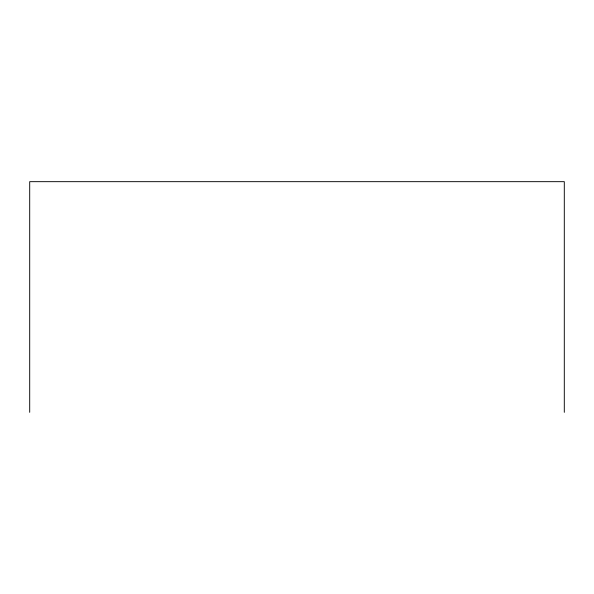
<?xml version="1.0" encoding="UTF-8"?>
<svg xmlns="http://www.w3.org/2000/svg" width="594" height="594" viewBox="0 0 594 594"><rect width="100%" height="100%" fill="white"/><g stroke="black" fill="none" stroke-linecap="round" stroke-linejoin="round"><path stroke-width="0.89" d="M564.3 412.333L564.3 181.667L29.7 181.667L29.7 412.333"/></g></svg>
